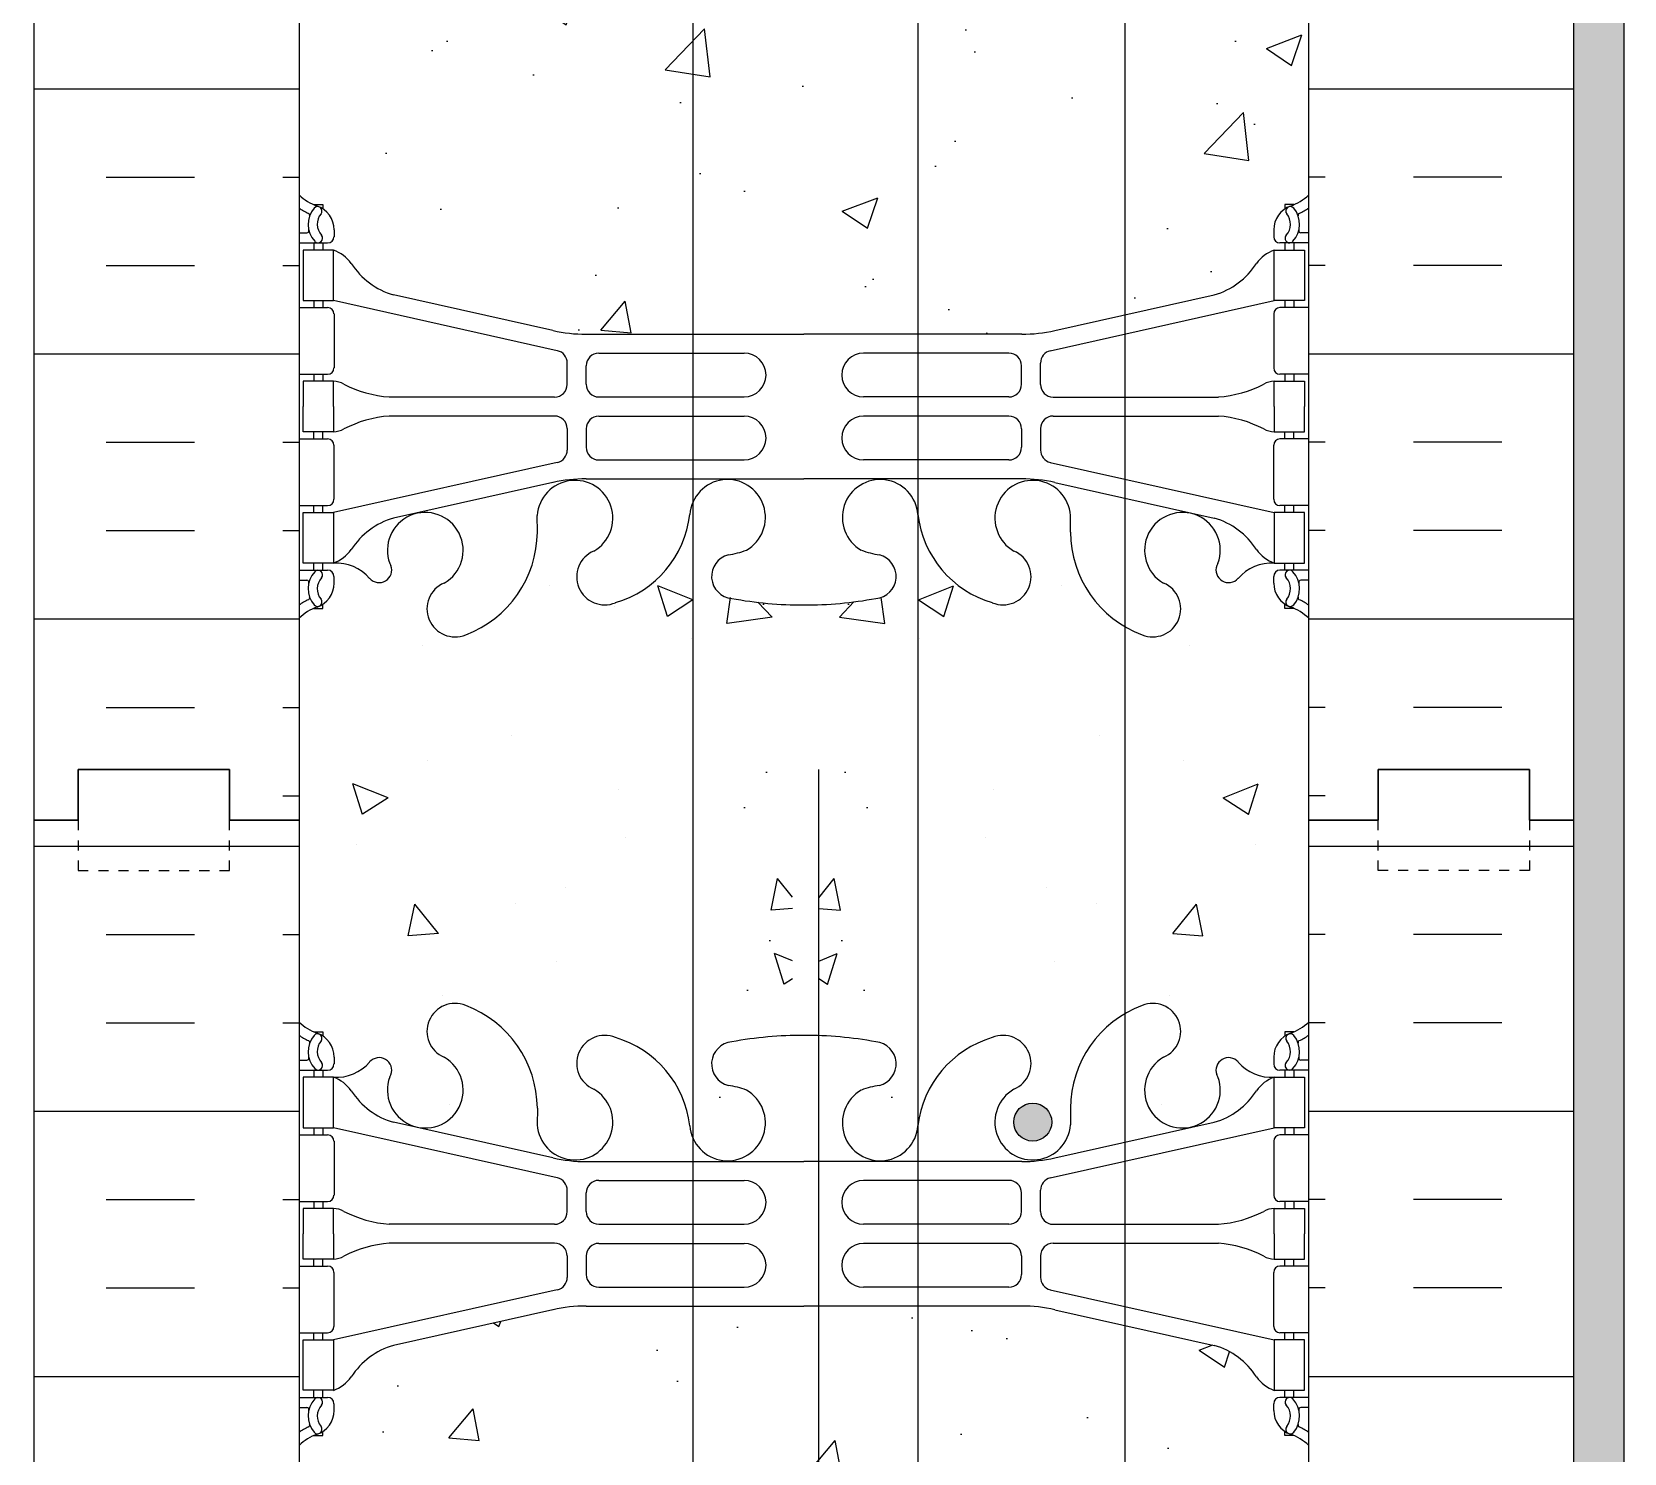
# Model space of a CAD drawing. Header units: inches. Extents: x 402.8 to 456.9, y 44.7 to 94.1.
# Drawn here: x 424.73 to 440.51, y 65.94 to 80.01 of the extents above; entities that cross this region are included whole.
import ezdxf

# ---------------------------------------------------------------- set-up
doc = ezdxf.new("R2010")
doc.units = ezdxf.units.IN
doc.header["$MEASUREMENT"] = 0
doc.linetypes.add('DASHED2', pattern=[0.375, 0.25, -0.125])
for name, color, linetype in [('HATCH', 12, 'Continuous'), ('line25', 2, 'Continuous'), ('LINE3', 3, 'Continuous'), ('LINE50', 5, 'Continuous'), ('LINE9', 9, 'Continuous'), ('TEXT', 4, 'Continuous'), ('Web_Edge', 9, 'Continuous')]:
    doc.layers.add(name, color=color, linetype=linetype)

msp = doc.modelspace()

# ---------------------------------------------------------------- hatches: boundary and pattern name
at = {"layer": 'HATCH'}
h = msp.add_hatch(dxfattribs=at)
h.set_pattern_fill('AR-SAND', color=256, scale=0.25, angle=45, style=0)
h.set_pattern_definition([(82.5, (208.3582, -6.92733), (-0.3517533, 0.3294818), [0, -0.38, 0, -0.425, 0, -0.40625]), (52.5, (208.3582, -6.9273), (-0.1860344, 0.811745), [0, -0.205, 0, -0.3425, 0, -0.13125]), (12.5, (208.14077, -7.14476), (0.5495073, 0.5515081), [0, -0.125, 0, -0.45, 0, -0.5875]), (2.5, (208.1408, -7.14476), (0.3762605, 0.6865657), [0, -0.0625, 0, -0.295, 0, -0.3375])])
h.paths.add_polyline_path([(440.506, 93.088), (440.006, 93.088), (440.006, 90.207), (440.006, 72.207), (440.006, 57.707), (440.506, 57.707)])
h = msp.add_hatch(dxfattribs=at)
h.set_pattern_fill('INSUL', color=256, scale=7, style=0)
h.set_pattern_definition([(0, (-2498.7807, -324.8027), (0, 2.625), []), (0, (-2498.7807, -323.9277), (0, 2.625), [0.875, -0.875]), (0, (-2498.7807, -323.0527), (0, 2.625), [0.875, -0.875])])
h.paths.add_polyline_path([(424.756, 72.207), (425.193, 72.207), (425.193, 72.707), (426.693, 72.707), (426.693, 72.207), (427.381, 72.207), (427.381, 90.207), (426.693, 90.207), (426.693, 90.707), (425.193, 90.707), (425.193, 90.207), (424.756, 90.207)])
h = msp.add_hatch(dxfattribs=at)
h.set_pattern_fill('INSUL', color=256, scale=7, style=0)
h.set_pattern_definition([(180, (3363.5424, -324.8027), (0, 2.625), []), (180, (3363.5424, -323.9277), (0, 2.625), [0.875, -0.875]), (180, (3363.5424, -323.0527), (0, 2.625), [0.875, -0.875])])
h.paths.add_polyline_path([(440.006, 72.207), (439.568, 72.207), (439.568, 72.707), (438.068, 72.707), (438.068, 72.207), (437.381, 72.207), (437.381, 90.207), (438.068, 90.207), (438.068, 90.707), (439.568, 90.707), (439.568, 90.207), (440.006, 90.207)])
h = msp.add_hatch(dxfattribs=at)
h.set_pattern_fill('AR-CONC', color=256, scale=0.5)
h.set_pattern_definition([(50, (0, 0), (3.5863, -0.31376), [0.375, -4.125]), (355, (0, 0), (-0.693757, 3.76096), [0.3, -3.3]), (100.4514, (0.299, -0.026), (2.892544, 3.4472), [0.3187, -3.50571]), (46.1842, (0, 1), (5.336207, -0.827596), [0.5625, -6.1875]), (96.6356, (0.4447, 0.931), (4.67331, 4.87059), [0.47805, -5.25857]), (351.1842, (0, 1), (4.67331, 4.87059), [0.45, -4.95]), (21, (0.5, 0.75), (2.984535, -2.013094), [0.375, -4.125]), (326, (0.5, 0.75), (1.216577, 3.62575), [0.3, -3.3]), (71.45144, (0.7487, 0.5822), (4.201112, 1.612656), [0.3187, -3.50571]), (37.5, (0, 0), (0.0607993, 1.6644693), [0, -3.26, 0, -3.35, 0, -3.3125]), (7.5, (0, 0), (1.315348, 1.9720586), [0, -1.91, 0, -3.185, 0, -1.2625]), (327.5, (-1.115, 0), (2.669112, -0.1127744), [0, -1.25, 0, -3.9, 0, -5.175]), (317.5, (-1.615, 0), (2.915931, 0.500525), [0, -1.625, 0, -2.59, 0, -3.675])])
h.paths.add_polyline_path([(431.284, 81.72), (427.381, 81.72), (427.381, 78.399, 0.088416), (427.527, 78.302), (427.617, 78.302), (427.617, 78.26, -0.249069), (427.727, 78.053), (427.727, 77.985, -0.414214), (427.664, 77.923), (427.722, 77.853, -0.168672), (427.908, 77.703, 0.17445), (428.315, 77.408), (429.896, 77.055, 0.054974), (430.223, 77.019), (431.284, 77.019)])
h.paths.add_polyline_path([(433.512, 85.395), (432.381, 85.395), (431.284, 85.395), (431.284, 81.72), (433.512, 81.72)])
h.paths.add_polyline_path([(431.284, 85.395), (430.223, 85.395, 0.054974), (429.896, 85.359), (428.315, 85.006, 0.17445), (427.908, 84.71, -0.168672), (427.722, 84.561), (427.664, 84.491, -0.414214), (427.727, 84.428), (427.727, 84.361, -0.249069), (427.617, 84.154), (427.617, 84.112), (427.527, 84.112, 0.088416), (427.381, 84.015), (427.381, 81.72), (431.284, 81.72)])
h.paths.add_polyline_path([(433.512, 81.72), (431.284, 81.72), (431.284, 77.019), (432.381, 77.019), (433.512, 77.019)])
h.paths.add_polyline_path([(435.563, 81.72), (434.483, 81.72), (433.512, 81.72), (433.512, 77.019), (434.539, 77.019, 0.054974), (434.866, 77.055), (435.563, 77.21)])
h.paths.add_polyline_path([(435.563, 85.203), (434.866, 85.359, 0.054974), (434.539, 85.395), (433.512, 85.395), (433.512, 81.72), (434.483, 81.72), (435.563, 81.72)])
h.paths.add_polyline_path([(437.381, 84.015, 0.08841), (437.235, 84.112), (437.145, 84.112), (437.145, 84.154, -0.249069), (437.035, 84.361), (437.035, 84.428, -0.414214), (437.097, 84.491), (437.04, 84.561, -0.168672), (436.854, 84.71, 0.17445), (436.446, 85.006), (435.563, 85.203), (435.563, 81.72), (435.563, 77.21), (436.446, 77.408, 0.17445), (436.854, 77.703, -0.168672), (437.04, 77.853), (437.097, 77.923, -0.414214), (437.035, 77.985), (437.035, 78.053, -0.249069), (437.145, 78.26), (437.145, 78.302), (437.235, 78.302, 0.08841), (437.381, 78.399)])
h.paths.add_polyline_path([(431.284, 67.395), (430.223, 67.395, 0.054974), (429.896, 67.359), (428.315, 67.006, 0.17445), (427.908, 66.71, -0.168672), (427.722, 66.561), (427.664, 66.491, -0.414214), (427.727, 66.428), (427.727, 66.361, -0.249069), (427.617, 66.154), (427.617, 66.112), (427.527, 66.112, 0.088416), (427.381, 66.015), (427.381, 60.399, 0.088416), (427.527, 60.302), (427.617, 60.302), (427.617, 60.26, -0.249069), (427.727, 60.053), (427.727, 59.985, -0.414214), (427.664, 59.923), (427.722, 59.853, -0.168672), (427.908, 59.703, 0.17445), (428.315, 59.408), (429.896, 59.055, 0.054974), (430.223, 59.019), (431.284, 59.019)])
h.paths.add_polyline_path([(432.528, 67.395), (432.381, 67.395), (431.284, 67.395), (431.284, 59.019), (432.381, 59.019), (432.528, 59.019)])
h.paths.add_polyline_path([(433.512, 67.395), (432.528, 67.395), (432.528, 59.019), (433.512, 59.019)])
h.paths.add_polyline_path([(435.563, 67.203), (434.866, 67.359, 0.054974), (434.539, 67.395), (433.512, 67.395), (433.512, 59.019), (434.539, 59.019, 0.054974), (434.866, 59.055), (435.563, 59.21)])
h.paths.add_polyline_path([(437.381, 66.015, 0.08841), (437.235, 66.112), (437.145, 66.112), (437.145, 66.154, -0.249069), (437.035, 66.361), (437.035, 66.428, -0.414214), (437.097, 66.491), (437.04, 66.561, -0.168672), (436.854, 66.71, 0.17445), (436.446, 67.006), (435.563, 67.203), (435.563, 59.21), (436.446, 59.408, 0.17445), (436.854, 59.703, -0.168672), (437.04, 59.853), (437.097, 59.923, -0.414214), (437.035, 59.985), (437.035, 60.053, -0.249069), (437.145, 60.26), (437.145, 60.302), (437.235, 60.302, 0.08841), (437.381, 60.399)])
h = msp.add_hatch(dxfattribs=at)
h.set_pattern_fill('AR-CONC', color=256, scale=0.5, angle=1, style=0)
h.set_pattern_definition([(129, (800.4645, 1), (-3.59123, -0.251123), [0.375, -4.125]), (184, (800.4645, 1), (0.75929, 3.74828), [0.3, -3.3]), (78.5486, (800.1652, 0.979), (-2.831944, 3.497155), [0.3187, -3.50571]), (132.8158, (800.482, 2), (-5.349836, -0.73434), [0.5625, -6.1875]), (82.3644, (800.036, 1.9387), (-4.5876, 4.95141), [0.47805, -5.258565]), (187.8158, (800.482, 2), (-4.587594, 4.95141), [0.45, -4.95]), (158, (799.9777, 1.7586), (-3.019214, -1.9607), [0.375, -4.125]), (213, (799.9777, 1.7586), (-1.153113, 3.64643), [0.3, -3.3]), (107.5486, (799.726, 1.5952), (-4.17233, 1.685726), [0.3187, -3.50571]), (141.5, (800.4645, 1), (-0.031741, 1.665277), [0, -3.26, 0, -3.35, 0, -3.3125]), (171.5, (800.4645, 1), (-1.28073, 1.994714), [0, -1.91, 0, -3.185, 0, -1.2625]), (211.5, (801.5793, 0.9805), (-2.670674, -0.0661748), [0, -1.25, 0, -3.9, 0, -5.175]), (221.5, (802.0793, 0.9718), (-2.906751, 0.551339), [0, -1.625, 0, -2.59, 0, -3.675])])
h.paths.add_polyline_path([(431.284, 75.22, 0.003135), (431.285, 75.233, -1.661382), (431.846, 74.88, -0.055617), (431.667, 74.834, 0.843243), (431.701, 74.402, 0.037813), (432.268, 74.34), (432.268, 70.074, 0.037813), (431.701, 70.012, 0.843243), (431.667, 69.579, -0.055617), (431.846, 69.534, -1.661382), (431.285, 69.181, 0.003135), (431.284, 69.194)])
h = msp.add_hatch(dxfattribs=at)
h.set_pattern_fill('AR-CONC', color=256, scale=0.5, angle=1, style=0)
h.set_pattern_definition([(51, (64.3316, 1), (3.59123, -0.251123), [0.375, -4.125]), (356, (64.3316, 1), (-0.75929, 3.74828), [0.3, -3.3]), (101.4514, (64.631, 0.979), (2.831944, 3.497155), [0.3187, -3.50571]), (47.1842, (64.314, 2), (5.349836, -0.73434), [0.5625, -6.1875]), (97.6356, (64.76, 1.9387), (4.5876, 4.95141), [0.47805, -5.258565]), (352.1842, (64.314, 2), (4.587594, 4.95141), [0.45, -4.95]), (22, (64.8184, 1.7586), (3.019214, -1.9607), [0.375, -4.125]), (327, (64.8184, 1.7586), (1.153113, 3.64643), [0.3, -3.3]), (72.4514, (65.07, 1.5952), (4.17233, 1.685726), [0.3187, -3.50571]), (38.5, (64.3316, 1), (0.031741, 1.665277), [0, -3.26, 0, -3.35, 0, -3.3125]), (8.5, (64.3316, 1), (1.28073, 1.994714), [0, -1.91, 0, -3.185, 0, -1.2625]), (328.5, (63.2168, 0.9805), (2.670674, -0.0661748), [0, -1.25, 0, -3.9, 0, -5.175]), (318.5, (62.7168, 0.9718), (2.906751, 0.551339), [0, -1.625, 0, -2.59, 0, -3.675])])
h.paths.add_polyline_path([(433.512, 75.22, -0.003135), (433.511, 75.233, 1.661382), (432.95, 74.88, 0.055617), (433.129, 74.834, -0.843243), (433.095, 74.402, -0.037813), (432.528, 74.34), (432.528, 70.074, -0.037813), (433.095, 70.012, -0.843243), (433.129, 69.579, 0.055617), (432.95, 69.534, 1.661382), (433.511, 69.181, -0.003135), (433.512, 69.194)])
h = msp.add_hatch(dxfattribs=at)
h.set_pattern_fill('INSUL', color=256, scale=7, style=0)
h.set_pattern_definition([(0, (-2498.7807, -342.8027), (0, 2.625), []), (0, (-2498.7807, -341.9277), (0, 2.625), [0.875, -0.875]), (0, (-2498.7807, -341.0527), (0, 2.625), [0.875, -0.875])])
h.paths.add_polyline_path([(424.756, 54.207), (425.193, 54.207), (425.193, 54.707), (426.693, 54.707), (426.693, 54.207), (427.381, 54.207), (427.381, 72.207), (426.693, 72.207), (426.693, 72.707), (425.193, 72.707), (425.193, 72.207), (424.756, 72.207)])
h = msp.add_hatch(dxfattribs=at)
h.set_pattern_fill('INSUL', color=256, scale=7, style=0)
h.set_pattern_definition([(180, (3363.5424, -342.8027), (0, 2.625), []), (180, (3363.5424, -341.9277), (0, 2.625), [0.875, -0.875]), (180, (3363.5424, -341.0527), (0, 2.625), [0.875, -0.875])])
h.paths.add_polyline_path([(440.006, 54.207), (439.568, 54.207), (439.568, 54.707), (438.068, 54.707), (438.068, 54.207), (437.381, 54.207), (437.381, 72.207), (438.068, 72.207), (438.068, 72.707), (439.568, 72.707), (439.568, 72.207), (440.006, 72.207)])
at = {"layer": 'LINE3'}
msp.add_hatch(color=256, dxfattribs=at).paths.add_polyline_path([(434.46, 69.217, 1), (434.835, 69.217, 1)])

# ---------------------------------------------------------------- linework, layer by layer
at = {"layer": 'HATCH'}
for p, q in [((429.666, 74.592), (429.666, 74.592)), ((429.861, 74.53), (429.861, 74.53)), ((431.281, 74.389), (430.934, 74.529)), ((431.03, 74.225), (430.934, 74.529)), ((433.515, 74.389), (433.862, 74.529)), ((433.766, 74.225), (433.863, 74.529)), ((434.935, 74.53), (434.935, 74.53)), ((435.13, 74.592), (435.13, 74.592)), ((430.509, 74.323), (430.509, 74.323)), ((431.281, 74.389), (431.03, 74.225)), ((433.515, 74.389), (433.766, 74.225)), ((434.287, 74.323), (434.287, 74.323)), ((431.271, 74.005), (431.271, 74.005)), ((433.525, 74.005), (433.525, 74.005)), ((428.6, 73.939), (428.6, 73.939)), ((436.196, 73.939), (436.196, 73.939)), ((429.489, 73.043), (429.489, 73.043)), ((435.307, 73.043), (435.307, 73.043)), ((428.652, 72.798), (428.652, 72.798)), ((436.144, 72.798), (436.144, 72.798)), ((428.262, 72.428), (427.914, 72.568)), ((428.01, 72.264), (427.914, 72.568)), ((436.534, 72.428), (436.882, 72.568)), ((436.786, 72.264), (436.882, 72.568)), ((428.262, 72.428), (428.01, 72.265)), ((430.541, 72.515), (430.541, 72.515)), ((434.255, 72.515), (434.255, 72.515)), ((436.534, 72.428), (436.786, 72.265)), ((427.946, 71.967), (427.946, 71.967)), ((430.616, 72.033), (430.616, 72.033)), ((434.18, 72.033), (434.18, 72.033)), ((436.85, 71.967), (436.85, 71.967)), ((430.015, 71.543), (430.015, 71.543)), ((434.781, 71.543), (434.781, 71.543)), ((428.463, 71.062), (428.526, 71.374)), ((428.762, 71.083), (428.526, 71.374)), ((429.521, 71.378), (429.521, 71.378)), ((435.275, 71.378), (435.275, 71.378)), ((436.034, 71.083), (436.27, 71.374)), ((436.334, 71.062), (436.27, 71.374)), ((428.762, 71.083), (428.463, 71.062)), ((436.034, 71.083), (436.333, 71.062)), ((429.933, 70.803), (429.933, 70.803)), ((434.864, 70.803), (434.864, 70.803)), ((428.798, 70.466), (428.798, 70.466)), ((435.998, 70.466), (435.998, 70.466)), ((428.875, 69.395), (428.875, 69.395)), ((435.921, 69.395), (435.921, 69.395))]:
    msp.add_line(p, q, dxfattribs=at)
at = {"layer": 'line25'}
for p, q in [((427.381, 90.207), (427.381, 72.207)), ((437.381, 72.207), (437.381, 90.207)), ((427.381, 72.207), (427.381, 54.207)), ((437.381, 54.207), (437.381, 72.207))]:
    msp.add_line(p, q, dxfattribs=at)
at = {"layer": 'LINE3'}
for p, q in [((435.563, 53.707), (435.563, 93.088)), ((431.284, 55.716), (431.284, 87.209)), ((433.512, 55.716), (433.512, 87.209)), ((432.528, 44.854), (432.528, 72.707))]:
    msp.add_line(p, q, dxfattribs=at)
msp.add_circle((434.648, 69.217), 0.188, dxfattribs=at)
at = {"layer": 'LINE50', "color": 9}
msp.add_line((440.506, 57.707), (440.506, 93.088), dxfattribs=at)
at = {"layer": 'LINE50'}
for p, q in [((424.756, 72.207), (424.756, 90.207)), ((440.006, 72.207), (440.006, 90.207)), ((424.756, 54.207), (424.756, 72.207)), ((440.006, 54.207), (440.006, 72.207))]:
    msp.add_line(p, q, dxfattribs=at)
for points in [[(427.381, 72.207), (426.693, 72.207), (426.693, 72.707), (425.193, 72.707), (425.193, 72.207), (424.756, 72.207)], [(424.756, 72.207), (425.193, 72.207), (425.193, 72.707), (426.693, 72.707), (426.693, 72.207), (427.381, 72.207)], [(437.381, 72.207), (438.068, 72.207), (438.068, 72.707), (439.568, 72.707), (439.568, 72.207), (440.006, 72.207)], [(440.006, 72.207), (439.568, 72.207), (439.568, 72.707), (438.068, 72.707), (438.068, 72.207), (437.381, 72.207)]]:
    msp.add_lwpolyline(points, dxfattribs=at)
at = {"layer": 'LINE9', "linetype": 'DASHED2', "ltscale": 0.15}
for points in [[(425.193, 72.207), (425.193, 72.207), (425.193, 71.707), (426.693, 71.707), (426.693, 72.207), (426.693, 72.207)], [(425.193, 72.207), (425.193, 72.207), (425.193, 71.707), (426.693, 71.707), (426.693, 72.207), (426.693, 72.207)], [(439.568, 72.207), (439.568, 72.207), (439.568, 71.707), (438.068, 71.707), (438.068, 72.207), (438.068, 72.207)], [(439.568, 72.207), (439.568, 72.207), (439.568, 71.707), (438.068, 71.707), (438.068, 72.207), (438.068, 72.207)]]:
    msp.add_lwpolyline(points, dxfattribs=at)
at = {"layer": 'TEXT'}
msp.add_lwpolyline([(431.284, 73.187, 0, 0.36, 0), (430.204, 73.187, 0, 0, 0), (415.636, 73.187, 0, 0, 0)], format="xyseb", dxfattribs=at)
at = {"layer": 'Web_Edge'}
for p, q in [((427.527, 78.302), (427.617, 78.302)), ((427.617, 78.302), (427.617, 78.26)), ((437.235, 78.302), (437.145, 78.302)), ((437.145, 78.302), (437.145, 78.26)), ((427.381, 78.023), (427.459, 78.023)), ((427.381, 77.923), (427.664, 77.923)), ((427.527, 77.923), (427.527, 77.853)), ((427.617, 77.923), (427.617, 77.853)), ((427.727, 78.053), (427.727, 77.985)), ((437.035, 78.053), (437.035, 77.985)), ((437.381, 77.923), (437.097, 77.923)), ((437.145, 77.923), (437.145, 77.853)), ((437.235, 77.923), (437.235, 77.853)), ((437.381, 78.023), (437.303, 78.023)), ((427.381, 77.283), (427.664, 77.283)), ((427.527, 77.353), (427.527, 77.283)), ((427.617, 77.353), (427.617, 77.283)), ((429.939, 76.856), (427.722, 77.353)), ((429.896, 77.055), (428.315, 77.408)), ((434.822, 76.856), (437.04, 77.353)), ((434.866, 77.055), (436.446, 77.408)), ((437.381, 77.283), (437.097, 77.283)), ((437.145, 77.353), (437.145, 77.283)), ((437.235, 77.353), (437.235, 77.283)), ((427.727, 77.22), (427.727, 76.685)), ((437.035, 77.22), (437.035, 76.685)), ((430.223, 77.019), (432.381, 77.019)), ((434.539, 77.019), (432.381, 77.019)), ((430.35, 76.832), (431.789, 76.832)), ((434.412, 76.832), (432.973, 76.832)), ((430.037, 76.522), (430.037, 76.734)), ((430.225, 76.523), (430.225, 76.707)), ((434.537, 76.523), (434.537, 76.707)), ((434.725, 76.522), (434.725, 76.734)), ((427.381, 76.623), (427.664, 76.623)), ((427.527, 76.623), (427.527, 76.553)), ((427.617, 76.623), (427.617, 76.553)), ((437.381, 76.623), (437.097, 76.623)), ((437.145, 76.623), (437.145, 76.553)), ((437.235, 76.623), (437.235, 76.553)), ((429.912, 76.397), (428.275, 76.397)), ((430.35, 76.398), (431.789, 76.398)), ((434.412, 76.398), (432.973, 76.398)), ((434.85, 76.397), (436.487, 76.397)), ((429.912, 76.209), (428.275, 76.209)), ((430.35, 76.208), (431.789, 76.208)), ((434.412, 76.208), (432.973, 76.208)), ((434.85, 76.209), (436.487, 76.209)), ((427.527, 75.983), (427.527, 76.053)), ((427.617, 75.983), (427.617, 76.053)), ((430.037, 76.084), (430.037, 75.872)), ((430.225, 76.083), (430.225, 75.899)), ((434.537, 76.083), (434.537, 75.899)), ((434.725, 76.084), (434.725, 75.872)), ((437.145, 75.983), (437.145, 76.053)), ((437.235, 75.983), (437.235, 76.053)), ((427.381, 75.983), (427.664, 75.983)), ((427.727, 75.385), (427.727, 75.92)), ((437.035, 75.385), (437.035, 75.92)), ((437.381, 75.983), (437.097, 75.983)), ((429.939, 75.75), (427.722, 75.253)), ((430.35, 75.774), (431.789, 75.774)), ((434.412, 75.774), (432.973, 75.774)), ((434.822, 75.75), (437.04, 75.253)), ((429.896, 75.551), (428.315, 75.198)), ((430.223, 75.587), (432.381, 75.587)), ((434.539, 75.587), (432.381, 75.587)), ((434.866, 75.551), (436.446, 75.198)), ((427.381, 75.323), (427.664, 75.323)), ((427.527, 75.253), (427.527, 75.323)), ((427.617, 75.253), (427.617, 75.323)), ((437.381, 75.323), (437.097, 75.323)), ((437.145, 75.253), (437.145, 75.323)), ((437.235, 75.253), (437.235, 75.323)), ((429.741, 75.059), (429.74, 75.224)), ((435.021, 75.059), (435.022, 75.224)), ((427.381, 74.683), (427.664, 74.683)), ((427.527, 74.683), (427.527, 74.753)), ((427.617, 74.683), (427.617, 74.753)), ((427.727, 74.553), (427.727, 74.62)), ((428.279, 74.749), (428.291, 74.728)), ((436.482, 74.749), (436.471, 74.728)), ((437.035, 74.553), (437.035, 74.62)), ((437.381, 74.683), (437.097, 74.683)), ((437.145, 74.683), (437.145, 74.753)), ((437.235, 74.683), (437.235, 74.753)), ((427.381, 74.583), (427.459, 74.583)), ((437.381, 74.583), (437.303, 74.583)), ((427.527, 74.304), (427.617, 74.304)), ((427.617, 74.304), (427.617, 74.346)), ((437.145, 74.304), (437.145, 74.346)), ((437.235, 74.304), (437.145, 74.304)), ((427.527, 70.11), (427.617, 70.11)), ((427.617, 70.11), (427.617, 70.068)), ((437.235, 70.11), (437.145, 70.11)), ((437.145, 70.11), (437.145, 70.068)), ((427.381, 69.831), (427.459, 69.831)), ((427.381, 69.731), (427.664, 69.731)), ((427.527, 69.731), (427.527, 69.661)), ((427.617, 69.731), (427.617, 69.661)), ((427.727, 69.861), (427.727, 69.793)), ((437.035, 69.861), (437.035, 69.793)), ((437.381, 69.731), (437.097, 69.731)), ((437.145, 69.731), (437.145, 69.661)), ((437.235, 69.731), (437.235, 69.661)), ((437.381, 69.831), (437.303, 69.831)), ((428.279, 69.665), (428.291, 69.686)), ((436.482, 69.665), (436.471, 69.686)), ((429.741, 69.354), (429.74, 69.189)), ((435.021, 69.354), (435.022, 69.189)), ((427.381, 69.091), (427.664, 69.091)), ((427.527, 69.161), (427.527, 69.091)), ((427.617, 69.161), (427.617, 69.091)), ((429.939, 68.664), (427.722, 69.161)), ((429.896, 68.862), (428.315, 69.215)), ((434.822, 68.664), (437.04, 69.161)), ((434.866, 68.862), (436.446, 69.215)), ((437.381, 69.091), (437.097, 69.091)), ((437.145, 69.161), (437.145, 69.091)), ((437.235, 69.161), (437.235, 69.091)), ((427.727, 69.028), (427.727, 68.493)), ((437.035, 69.028), (437.035, 68.493)), ((430.223, 68.826), (432.381, 68.826)), ((434.539, 68.826), (432.381, 68.826)), ((430.35, 68.64), (431.789, 68.64)), ((434.412, 68.64), (432.973, 68.64)), ((430.037, 68.33), (430.037, 68.542)), ((430.225, 68.331), (430.225, 68.515)), ((434.537, 68.331), (434.537, 68.515)), ((434.725, 68.33), (434.725, 68.542)), ((427.381, 68.431), (427.664, 68.431)), ((427.527, 68.431), (427.527, 68.361)), ((427.617, 68.431), (427.617, 68.361)), ((437.381, 68.431), (437.097, 68.431)), ((437.145, 68.431), (437.145, 68.361)), ((437.235, 68.431), (437.235, 68.361)), ((429.912, 68.205), (428.275, 68.205)), ((430.35, 68.206), (431.789, 68.206)), ((434.412, 68.206), (432.973, 68.206)), ((434.85, 68.205), (436.487, 68.205)), ((429.912, 68.017), (428.275, 68.017)), ((430.35, 68.016), (431.789, 68.016)), ((434.412, 68.016), (432.973, 68.016)), ((434.85, 68.017), (436.487, 68.017)), ((427.527, 67.791), (427.527, 67.861)), ((427.617, 67.791), (427.617, 67.861)), ((430.037, 67.892), (430.037, 67.679)), ((430.225, 67.891), (430.225, 67.707)), ((434.537, 67.891), (434.537, 67.707)), ((434.725, 67.892), (434.725, 67.679)), ((437.145, 67.791), (437.145, 67.861)), ((437.235, 67.791), (437.235, 67.861)), ((427.381, 67.791), (427.664, 67.791)), ((427.727, 67.193), (427.727, 67.728)), ((437.035, 67.193), (437.035, 67.728)), ((437.381, 67.791), (437.097, 67.791)), ((429.939, 67.557), (427.722, 67.061)), ((430.35, 67.582), (431.789, 67.582)), ((434.412, 67.582), (432.973, 67.582)), ((434.822, 67.557), (437.04, 67.061)), ((429.896, 67.359), (428.315, 67.006)), ((430.223, 67.395), (432.381, 67.395)), ((434.539, 67.395), (432.381, 67.395)), ((434.866, 67.359), (436.446, 67.006)), ((427.381, 67.131), (427.664, 67.131)), ((427.527, 67.061), (427.527, 67.131)), ((427.617, 67.061), (427.617, 67.131)), ((437.381, 67.131), (437.097, 67.131)), ((437.145, 67.061), (437.145, 67.131)), ((437.235, 67.061), (437.235, 67.131)), ((427.527, 66.491), (427.527, 66.561)), ((427.617, 66.491), (427.617, 66.561)), ((437.145, 66.491), (437.145, 66.561)), ((437.235, 66.491), (437.235, 66.561)), ((427.381, 66.491), (427.664, 66.491)), ((427.727, 66.361), (427.727, 66.428)), ((437.035, 66.361), (437.035, 66.428)), ((437.381, 66.491), (437.097, 66.491)), ((427.381, 66.391), (427.459, 66.391)), ((437.381, 66.391), (437.303, 66.391)), ((427.527, 66.112), (427.617, 66.112)), ((427.617, 66.112), (427.617, 66.154)), ((437.145, 66.112), (437.145, 66.154)), ((437.235, 66.112), (437.145, 66.112))]:
    msp.add_line(p, q, dxfattribs=at)
for points in [[(427.422, 77.353), (427.722, 77.353), (427.722, 77.853), (427.422, 77.853)], [(437.34, 77.353), (437.04, 77.353), (437.04, 77.853), (437.34, 77.853)], [(427.422, 75.253), (427.722, 75.253), (427.722, 74.753), (427.422, 74.753)], [(437.34, 75.253), (437.04, 75.253), (437.04, 74.753), (437.34, 74.753)], [(427.422, 69.161), (427.722, 69.161), (427.722, 69.661), (427.422, 69.661)], [(437.34, 69.161), (437.04, 69.161), (437.04, 69.661), (437.34, 69.661)], [(427.422, 67.061), (427.722, 67.061), (427.722, 66.561), (427.422, 66.561)], [(437.34, 67.061), (437.04, 67.061), (437.04, 66.561), (437.34, 66.561)]]:
    msp.add_lwpolyline(points, close=True, dxfattribs=at)
for points in [[(427.722, 76.303), (427.722, 76.553), (427.422, 76.553), (427.422, 76.303)], [(437.04, 76.303), (437.04, 76.553), (437.34, 76.553), (437.34, 76.303)], [(427.722, 76.303), (427.722, 76.053), (427.422, 76.053), (427.422, 76.303)], [(437.04, 76.303), (437.04, 76.053), (437.34, 76.053), (437.34, 76.303)], [(427.722, 68.111), (427.722, 68.361), (427.422, 68.361), (427.422, 68.111)], [(437.04, 68.111), (437.04, 68.361), (437.34, 68.361), (437.34, 68.111)], [(427.722, 68.111), (427.722, 67.861), (427.422, 67.861), (427.422, 68.111)], [(437.04, 68.111), (437.04, 67.861), (437.34, 67.861), (437.34, 68.111)]]:
    msp.add_lwpolyline(points, dxfattribs=at)
for centre, radius, start, end in [((427.727, 78.76), 0.5, 226.2109, 250.5288), ((437.035, 78.76), 0.5, 289.4712, 313.7878), ((427.727, 78.76), 0.6, 234.7832, 245.0748), ((427.721, 78.108), 0.25, 140.1145, 222.4609), ((427.563, 78.238), 0.045, 321.448, 139.1879), ((427.477, 78.053), 0.25, 0, 70.5288), ((437.285, 78.053), 0.25, 109.4712, 180), ((437.199, 78.238), 0.045, 40.8121, 218.552), ((437.041, 78.108), 0.25, 317.5391, 39.8855), ((437.035, 78.76), 0.6, 294.9252, 305.2158), ((427.465, 78.197), 0.021, 343.464, 63.9957), ((427.721, 78.108), 0.16, 140.0001, 222.4609), ((437.041, 78.108), 0.16, 317.5391, 39.9999), ((437.297, 78.197), 0.021, 116.0043, 196.536), ((427.459, 78.043), 0.0196, 269.4032, 15.4901), ((427.569, 77.969), 0.045, 222.4609, 42.4609), ((427.664, 77.985), 0.0625, 270, 0), ((437.097, 77.985), 0.0625, 180, 270), ((437.192, 77.969), 0.045, 137.5391, 317.5391), ((437.303, 78.043), 0.0196, 164.5099, 270.5968), ((427.599, 77.51), 0.364, 34.9775, 70.3387), ((437.162, 77.51), 0.364, 109.6613, 145.0225), ((428.523, 78.122), 0.743, 212.7919, 253.8107), ((436.239, 78.122), 0.743, 286.1893, 327.2081), ((427.664, 77.22), 0.0625, 0, 90), ((437.097, 77.22), 0.0625, 90, 180), ((430.223, 78.519), 1.5, 257.4135, 270), ((434.539, 78.519), 1.5, 270, 282.5865), ((429.912, 76.734), 0.125, 0, 77.3767), ((430.35, 76.707), 0.125, 90, 180), ((431.789, 76.615), 0.217, 270, 90), ((432.973, 76.615), 0.217, 90, 270), ((434.412, 76.707), 0.125, 0, 90), ((434.85, 76.734), 0.125, 102.6233, 180), ((427.664, 76.685), 0.0625, 270, 0), ((437.097, 76.685), 0.0625, 180, 270), ((427.718, 76.334), 0.219, 60.4937, 88.92), ((428.363, 77.564), 1.17, 242.6365, 265.6505), ((429.912, 76.522), 0.125, 270, 0), ((430.35, 76.523), 0.125, 180, 270), ((434.412, 76.523), 0.125, 270, 360), ((434.85, 76.522), 0.125, 180, 270), ((436.398, 77.564), 1.17, 274.3495, 297.3635), ((437.044, 76.334), 0.219, 91.08, 119.5063), ((428.363, 75.042), 1.17, 94.3495, 117.3635), ((429.912, 76.084), 0.125, 0, 90), ((430.35, 76.083), 0.125, 90, 180), ((431.789, 75.991), 0.217, 270, 90), ((432.973, 75.991), 0.217, 90, 270), ((434.412, 76.083), 0.125, 0, 90), ((434.85, 76.084), 0.125, 90, 180), ((436.398, 75.042), 1.17, 62.6365, 85.6505), ((427.718, 76.272), 0.219, 271.08, 299.5063), ((437.044, 76.272), 0.219, 240.4937, 268.92), ((427.664, 75.92), 0.0625, 0, 90), ((429.912, 75.872), 0.125, 282.6233, 0), ((430.35, 75.899), 0.125, 180, 270), ((434.412, 75.899), 0.125, 270, 0), ((434.85, 75.872), 0.125, 180, 257.3767), ((437.097, 75.92), 0.0625, 90, 180), ((430.114, 75.197), 0.375, 299.9315, 175.7552), ((430.223, 74.087), 1.5, 90, 102.5865), ((431.625, 75.205), 0.375, 299.9315, 175.7552), ((433.137, 75.205), 0.375, 4.2448, 240.0685), ((434.648, 75.197), 0.375, 4.2448, 240.0685), ((434.539, 74.087), 1.5, 77.4135, 90), ((427.664, 75.385), 0.0625, 270, 0), ((428.631, 74.879), 0.375, 299.9315, 200.3757), ((430.224, 75.353), 1.034, 286.3365, 353.3331), ((434.538, 75.353), 1.034, 186.6669, 253.6635), ((436.131, 74.879), 0.375, 339.6243, 240.0685), ((437.097, 75.385), 0.0625, 180, 270), ((428.523, 74.484), 0.743, 106.1893, 147.2081), ((436.239, 74.484), 0.743, 32.7919, 73.8107), ((428.649, 75.066), 1.092, 290.5175, 359.6668), ((436.113, 75.066), 1.092, 180.3332, 249.4825), ((427.599, 75.096), 0.364, 289.6613, 325.0225), ((430.408, 74.616), 0.277, 112.68, 292.68), ((431.687, 74.621), 0.22, 104.2604, 264.8165), ((431.518, 75.661), 0.834, 277.8937, 290.6271), ((433.244, 75.661), 0.834, 249.3729, 262.1063), ((433.075, 74.621), 0.22, 275.1835, 75.7396), ((434.354, 74.616), 0.277, 247.32, 67.32), ((437.162, 75.096), 0.364, 214.9775, 250.3387), ((427.721, 74.498), 0.25, 137.5391, 219.8855), ((427.569, 74.637), 0.045, 317.5391, 137.5391), ((427.721, 74.498), 0.16, 137.5391, 219.9999), ((427.664, 74.62), 0.0625, 360, 90), ((427.747, 74.312), 0.441, 41.0127, 93.2024), ((428.174, 74.684), 0.125, 221.0127, 20.3757), ((436.588, 74.684), 0.125, 159.6243, 318.9873), ((437.015, 74.312), 0.441, 86.7976, 138.9873), ((437.097, 74.62), 0.0625, 90, 180), ((437.192, 74.637), 0.045, 42.4609, 222.4609), ((437.041, 74.498), 0.16, 320.0001, 42.4609), ((437.041, 74.498), 0.25, 320.1145, 42.4609), ((427.459, 74.563), 0.0196, 344.5099, 90.5968), ((427.477, 74.553), 0.25, 289.4712, 360), ((428.925, 74.299), 0.277, 112.68, 292.68), ((435.837, 74.299), 0.277, 247.32, 67.32), ((437.285, 74.553), 0.25, 180, 250.5288), ((437.303, 74.563), 0.0196, 89.4032, 195.4901), ((427.727, 73.846), 0.6, 114.9252, 125.2168), ((427.727, 73.846), 0.5, 109.4712, 133.7891), ((427.465, 74.409), 0.021, 296.0043, 16.536), ((427.563, 74.368), 0.045, 220.8121, 38.552), ((432.364, 78.115), 3.777, 259.3725, 270.2606), ((432.398, 78.115), 3.777, 269.7394, 280.6275), ((437.199, 74.368), 0.045, 141.448, 319.1879), ((437.035, 73.846), 0.5, 46.2122, 70.5288), ((437.297, 74.409), 0.021, 163.464, 243.9957), ((437.035, 73.846), 0.6, 54.7832, 65.0748), ((428.925, 70.115), 0.277, 67.32, 247.32), ((428.649, 69.348), 1.092, 0.3332, 69.4825), ((436.113, 69.348), 1.092, 110.5175, 179.6668), ((435.837, 70.115), 0.277, 292.68, 112.68), ((427.727, 70.568), 0.5, 226.2109, 250.5288), ((437.035, 70.568), 0.5, 289.4712, 313.7878), ((427.727, 70.568), 0.6, 234.7832, 245.0748), ((427.721, 69.915), 0.25, 140.1145, 222.4609), ((427.563, 70.046), 0.045, 321.448, 139.1879), ((427.477, 69.861), 0.25, 0, 70.5288), ((430.408, 69.798), 0.277, 67.32, 247.32), ((430.224, 69.061), 1.034, 6.6669, 73.6635), ((432.364, 66.299), 3.777, 89.7394, 100.6275), ((432.398, 66.299), 3.777, 79.3725, 90.2606), ((434.538, 69.061), 1.034, 106.3365, 173.3331), ((434.354, 69.798), 0.277, 292.68, 112.68), ((437.285, 69.861), 0.25, 109.4712, 180), ((437.199, 70.046), 0.045, 40.8121, 218.552), ((437.041, 69.915), 0.25, 317.5391, 39.8855), ((437.035, 70.568), 0.6, 294.9252, 305.2168), ((427.465, 70.005), 0.021, 343.464, 63.9957), ((427.721, 69.915), 0.16, 140.0001, 222.4609), ((431.687, 69.792), 0.22, 95.1835, 255.7396), ((433.075, 69.792), 0.22, 284.2604, 84.8165), ((437.041, 69.915), 0.16, 317.5391, 39.9999), ((437.297, 70.005), 0.021, 116.0043, 196.536), ((427.459, 69.85), 0.0196, 269.4032, 15.4901), ((427.569, 69.777), 0.045, 222.4609, 42.4609), ((427.664, 69.793), 0.0625, 270, 0), ((427.747, 70.101), 0.441, 266.7976, 318.9873), ((428.174, 69.73), 0.125, 339.6243, 138.9873), ((428.631, 69.534), 0.375, 159.6243, 60.0685), ((436.131, 69.534), 0.375, 119.9315, 20.3757), ((436.588, 69.73), 0.125, 41.0127, 200.3757), ((437.015, 70.101), 0.441, 221.0127, 273.2024), ((437.097, 69.793), 0.0625, 180, 270), ((437.192, 69.777), 0.045, 137.5391, 317.5391), ((437.303, 69.85), 0.0196, 164.5099, 270.5968), ((427.599, 69.318), 0.364, 34.9775, 70.3387), ((431.518, 68.753), 0.834, 69.3729, 82.1063), ((433.244, 68.753), 0.834, 97.8937, 110.6271), ((437.162, 69.318), 0.364, 109.6613, 145.0225), ((428.523, 69.929), 0.743, 212.7919, 253.8107), ((430.114, 69.217), 0.375, 184.2448, 60.0685), ((431.625, 69.209), 0.375, 184.2448, 60.0685), ((433.137, 69.209), 0.375, 119.9315, 355.7552), ((434.648, 69.217), 0.375, 119.9315, 355.7552), ((436.239, 69.929), 0.743, 286.1893, 327.2081), ((427.664, 69.028), 0.0625, 0, 90), ((437.097, 69.028), 0.0625, 90, 180), ((430.223, 70.326), 1.5, 257.4135, 270), ((434.539, 70.326), 1.5, 270, 282.5865), ((429.912, 68.542), 0.125, 0, 77.3767), ((430.35, 68.515), 0.125, 90, 180), ((431.789, 68.423), 0.217, 270, 90), ((432.973, 68.423), 0.217, 90, 270), ((434.412, 68.515), 0.125, 0, 90), ((434.85, 68.542), 0.125, 102.6233, 180), ((427.664, 68.493), 0.0625, 270, 0), ((437.097, 68.493), 0.0625, 180, 270), ((427.718, 68.142), 0.219, 60.4937, 88.92), ((428.363, 69.372), 1.17, 242.6365, 265.6505), ((429.912, 68.33), 0.125, 270, 0), ((430.35, 68.331), 0.125, 180, 270), ((434.412, 68.331), 0.125, 270, 360), ((434.85, 68.33), 0.125, 180, 270), ((436.398, 69.372), 1.17, 274.3495, 297.3635), ((437.044, 68.142), 0.219, 91.08, 119.5063), ((428.363, 66.85), 1.17, 94.3495, 117.3635), ((429.912, 67.892), 0.125, 0, 90), ((430.35, 67.891), 0.125, 90, 180), ((431.789, 67.799), 0.217, 270, 90), ((432.973, 67.799), 0.217, 90, 270), ((434.412, 67.891), 0.125, 0, 90), ((434.85, 67.892), 0.125, 90, 180), ((436.398, 66.85), 1.17, 62.6365, 85.6505), ((427.718, 68.079), 0.219, 271.08, 299.5063), ((437.044, 68.079), 0.219, 240.4937, 268.92), ((427.664, 67.728), 0.0625, 0, 90), ((429.912, 67.679), 0.125, 282.6233, 0), ((430.35, 67.707), 0.125, 180, 270), ((434.412, 67.707), 0.125, 270, 0), ((434.85, 67.679), 0.125, 180, 257.3767), ((437.097, 67.728), 0.0625, 90, 180), ((430.223, 65.895), 1.5, 90, 102.5865), ((434.539, 65.895), 1.5, 77.4135, 90), ((427.664, 67.193), 0.0625, 270, 0), ((437.097, 67.193), 0.0625, 180, 270), ((428.523, 66.292), 0.743, 106.1893, 147.2081), ((436.239, 66.292), 0.743, 32.7919, 73.8107), ((427.599, 66.903), 0.364, 289.6613, 325.0225), ((437.162, 66.903), 0.364, 214.9775, 250.3387), ((427.721, 66.306), 0.25, 137.5391, 219.8855), ((427.569, 66.445), 0.045, 317.5391, 137.5391), ((427.721, 66.306), 0.16, 137.5391, 219.9999), ((427.664, 66.428), 0.0625, 360, 90), ((437.097, 66.428), 0.0625, 90, 180), ((437.192, 66.445), 0.045, 42.4609, 222.4609), ((437.041, 66.306), 0.16, 320.0001, 42.4609), ((437.041, 66.306), 0.25, 320.1145, 42.4609), ((427.459, 66.371), 0.0196, 344.5099, 90.5968), ((427.477, 66.361), 0.25, 289.4712, 360), ((437.285, 66.361), 0.25, 180, 250.5288), ((437.303, 66.371), 0.0196, 89.4032, 195.4901), ((427.727, 65.654), 0.6, 114.9252, 125.2168), ((427.727, 65.654), 0.5, 109.4712, 133.7891), ((427.465, 66.217), 0.021, 296.0043, 16.536), ((427.563, 66.175), 0.045, 220.8121, 38.552), ((437.199, 66.175), 0.045, 141.448, 319.1879), ((437.035, 65.654), 0.5, 46.2122, 70.5288), ((437.297, 66.217), 0.021, 163.464, 243.9957), ((437.035, 65.654), 0.6, 54.7842, 65.0748)]:
    msp.add_arc(centre, radius, start, end, dxfattribs=at)
for points in [[(430.225, 76.528), (430.225, 76.702)], [(434.537, 76.528), (434.537, 76.702)], [(430.225, 76.078), (430.225, 75.904)], [(434.537, 76.078), (434.537, 75.904)], [(430.225, 68.336), (430.225, 68.51)], [(434.537, 68.336), (434.537, 68.51)], [(430.225, 67.886), (430.225, 67.712)], [(434.537, 67.886), (434.537, 67.712)]]:
    msp.add_open_spline(points, degree=1, dxfattribs=at)

doc.saveas('drawing.dxf')
